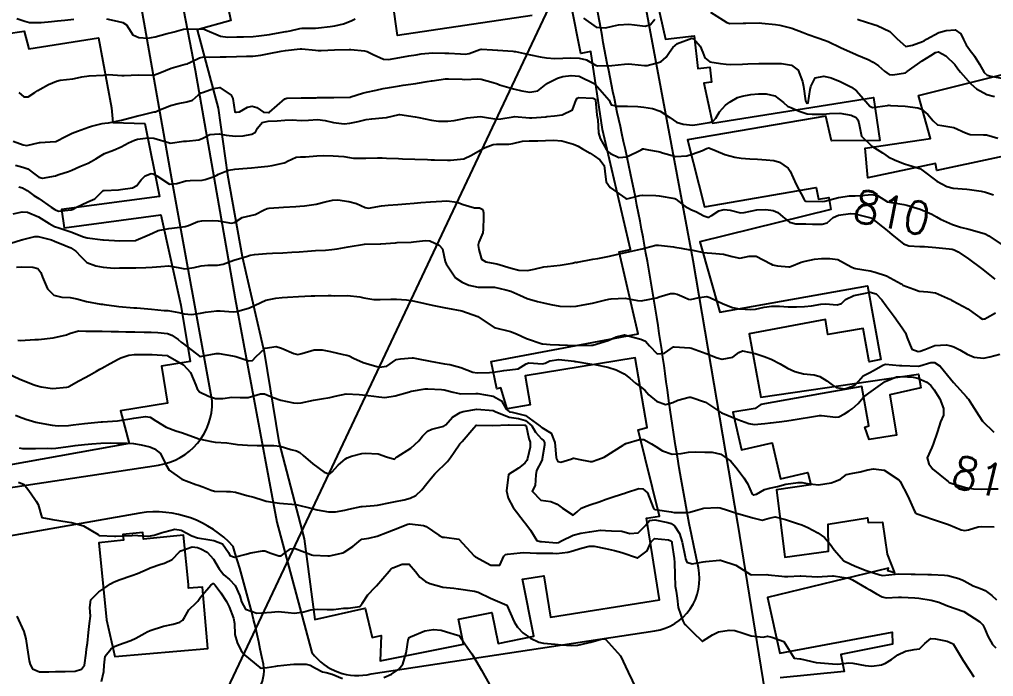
# Model space of a CAD drawing. Header units: metres. Extents: x 318500 to 325275, y 7408834 to 7428799.
# Drawn here: x 320807.5 to 320926.9, y 7424565.4 to 7424645.8 of the extents above; entities that cross this region are included whole.
import ezdxf
from ezdxf.enums import TextEntityAlignment as Align

# ---------------------------------------------------------------- set-up
doc = ezdxf.new("R2010")
doc.units = ezdxf.units.M
doc.header["$MEASUREMENT"] = 0
for name, color, linetype in [('Cotas', 45, 'Continuous'), ('Curvas de Nivel 1m', 11, 'Continuous'), ('Curvas de Nivel 5m', 15, 'Continuous'), ('Edificações', 30, 'Continuous'), ('TEXTO', 45, 'Continuous'), ('Vias Primárias', 230, 'Continuous')]:
    doc.layers.add(name, color=color, linetype=linetype)
doc.styles.add('Style-STANDARD', font='STANDARD.shx')

msp = doc.modelspace()

# ---------------------------------------------------------------- linework, layer by layer
at = {"layer": 'Curvas de Nivel 1m', "flags": 128}
for points, elevation in [([(320892.2, 7424646.76), (320893.73, 7424645.77), (320894.19, 7424645.47), (320894.58, 7424645.37), (320896.18, 7424645.39), (320896.53, 7424645.4), (320898.19, 7424645.42), (320898.49, 7424645.41), (320900.18, 7424645.24), (320900.71, 7424645.16), (320902.18, 7424644.77), (320903.56, 7424644.26), (320904.17, 7424644.02), (320905.34, 7424643.62), (320906.16, 7424643.33), (320906.62, 7424643.14), (320908.14, 7424642.43), (320910.04, 7424641.56), (320910.13, 7424641.52), (320911.52, 7424640.94), (320912.12, 7424640.64), (320912.78, 7424640.19), (320913.51, 7424639.51), (320914.1, 7424639.12), (320914.53, 7424639.07), (320916.11, 7424639.3), (320916.21, 7424639.38), (320916.31, 7424639.48), (320918.12, 7424640.78), (320919.2, 7424641.43), (320919.77, 7424641.79), (320920.14, 7424641.87), (320921.05, 7424641.41), (320922.12, 7424640.35), (320922.52, 7424639.8), (320922.82, 7424639.39), (320924.09, 7424637.95), (320924.81, 7424637.36), (320926.07, 7424636.66), (320927, 7424636.4)], 807), ([(320807.19, 7424645.95), (320808.17, 7424645.63), (320808.75, 7424645.49), (320810.17, 7424645.47), (320811.43, 7424645.61), (320812.17, 7424645.68), (320813.09, 7424645.76), (320814.17, 7424645.87)], 807), ([(320818.17, 7424645.92), (320819.12, 7424645.72), (320820.17, 7424645.47), (320820.63, 7424645.21), (320820.94, 7424644.74), (320821.41, 7424643.99), (320822.14, 7424643.64), (320823.27, 7424643.58), (320824.15, 7424643.73), (320825.6, 7424644.13), (320826.15, 7424644.26), (320826.48, 7424644.34), (320827.61, 7424644.65), (320828.16, 7424644.72), (320830.13, 7424644.65), (320830.16, 7424644.65), (320830.19, 7424644.65), (320830.23, 7424644.62), (320832.15, 7424643.82), (320833.04, 7424643.68), (320834.15, 7424643.71), (320834.98, 7424643.72), (320836.15, 7424643.77), (320836.84, 7424643.84), (320838.15, 7424644.01), (320838.58, 7424644.08), (320840.16, 7424644.37), (320840.26, 7424644.39), (320840.71, 7424644.48), (320841.89, 7424644.74), (320842.16, 7424644.78), (320843.8, 7424644.8), (320844.17, 7424644.82), (320845.6, 7424644.98), (320846.17, 7424645.08), (320847.24, 7424645.33), (320848.18, 7424645.68), (320848.64, 7424645.92)], 807), ([(320876.64, 7424646), (320878.17, 7424644.91), (320879.32, 7424644.82), (320880.18, 7424645.05), (320880.94, 7424645.18), (320882.18, 7424645.26), (320882.9, 7424645.2), (320884.18, 7424645.04), (320884.85, 7424645.22), (320885.38, 7424645.88)], 807), ([(320910.19, 7424645.87), (320910.43, 7424645.79), (320911.18, 7424645.55), (320912.19, 7424645.22), (320912.61, 7424645.1), (320914.17, 7424644.37), (320915.06, 7424643.49), (320916.15, 7424642.56), (320916.93, 7424642.69), (320918.16, 7424643.14), (320918.37, 7424643.24), (320918.66, 7424643.44), (320920.17, 7424644.24), (320921.09, 7424644.5), (320922.18, 7424644.58), (320922.86, 7424644.08), (320923.19, 7424643.38), (320923.51, 7424642.74), (320924.14, 7424641.9), (320924.38, 7424641.61), (320924.55, 7424641.36), (320925.14, 7424640.37), (320925.72, 7424639.35), (320926.11, 7424639.02), (320926.53, 7424638.91), (320928.1, 7424638.63)], 806), ([(320807.44, 7424636.92), (320808.04, 7424636.36), (320808.58, 7424636.37), (320809.42, 7424636.89), (320809.79, 7424637.15), (320810.06, 7424637.32), (320811.06, 7424637.88), (320812.07, 7424638.31), (320812.52, 7424638.41), (320814.08, 7424638.59), (320814.27, 7424638.63), (320815.16, 7424638.81), (320816.08, 7424638.93), (320817.83, 7424639.04), (320818.08, 7424639.07), (320818.42, 7424639.11), (320820.08, 7424638.98), (320820.33, 7424638.99), (320822.08, 7424639.08), (320823.74, 7424639.05), (320824.08, 7424639.08), (320824.72, 7424639.33), (320826.09, 7424639.9), (320827.82, 7424640.37), (320828.1, 7424640.43), (320828.24, 7424640.49), (320828.48, 7424640.64), (320829.57, 7424641.17), (320830.11, 7424641.27), (320830.75, 7424641.25), (320832.12, 7424641.26), (320832.83, 7424641.29), (320834.12, 7424641.33), (320835.33, 7424641.34), (320836.12, 7424641.37), (320837.09, 7424641.5), (320838.12, 7424641.69), (320839.59, 7424641.96), (320840.13, 7424642.04), (320841.9, 7424642.24), (320842.13, 7424642.24), (320843.78, 7424642.09), (320844.13, 7424642.07), (320844.49, 7424642.07), (320846.13, 7424642.12), (320847.92, 7424642.17), (320848.13, 7424642.17), (320849.8, 7424642.03), (320850.13, 7424641.94), (320850.88, 7424641.58), (320852.12, 7424641.01), (320852.73, 7424640.94), (320854.12, 7424641.19), (320855.24, 7424641.4), (320856.12, 7424641.54), (320856.76, 7424641.63), (320858.13, 7424641.76), (320859.64, 7424641.74), (320860.13, 7424641.73), (320861.57, 7424641.64), (320862.12, 7424641.62), (320862.61, 7424641.7), (320863.95, 7424642.17), (320864.08, 7424642.22), (320864.13, 7424642.23), (320865.48, 7424642.15), (320866.09, 7424642.1), (320866.13, 7424642.11), (320867.96, 7424641.95), (320868.13, 7424641.94), (320868.32, 7424641.92), (320870.12, 7424641.52), (320871.34, 7424641.29), (320872.12, 7424641.14), (320873.13, 7424641.06), (320874.12, 7424641.11), (320874.99, 7424641.15), (320876.12, 7424641.11), (320877.01, 7424640.89), (320878.11, 7424640.27), (320878.33, 7424640.19), (320880.11, 7424640.23), (320881.67, 7424640.38), (320882.11, 7424640.41), (320882.55, 7424640.36), (320884.11, 7424640.2), (320884.42, 7424640.2), (320886.12, 7424640.65), (320886.75, 7424641.24), (320887.16, 7424641.86), (320887.59, 7424642.41), (320888.15, 7424642.9), (320889.91, 7424643.58), (320890.16, 7424643.49), (320890.92, 7424642.58), (320891.26, 7424641.8), (320891.49, 7424641.17), (320892.12, 7424640.68), (320893.42, 7424640.47), (320894.12, 7424640.38), (320894.69, 7424640.34), (320896.12, 7424640.39), (320896.79, 7424640.41), (320898.12, 7424640.44), (320899.37, 7424640.44), (320900.12, 7424640.44), (320900.89, 7424640.45), (320902.12, 7424640.25), (320902.95, 7424639.65), (320903.47, 7424638.26), (320903.58, 7424637.65), (320903.82, 7424635.87), (320903.94, 7424635.64), (320904.05, 7424635.59), (320904.15, 7424635.64), (320904.42, 7424637.29), (320904.48, 7424637.63), (320905.02, 7424638.7), (320906.1, 7424638.91), (320907, 7424638.69), (320908.09, 7424638.25), (320909.47, 7424637.57), (320910.07, 7424637.11), (320911.49, 7424635.54), (320911.73, 7424635.22), (320912.05, 7424635.06), (320913.88, 7424635.33), (320914.05, 7424635.34), (320914.24, 7424635.3), (320916.05, 7424635.22), (320917.62, 7424635.03), (320918.04, 7424634.87), (320918.83, 7424634.23), (320919.49, 7424633.43), (320920.02, 7424632.93), (320920.56, 7424632.87), (320922.02, 7424632.63), (320923.44, 7424631.95), (320924.01, 7424631.75), (320925.64, 7424631.71), (320926.01, 7424631.72), (320927.42, 7424631.33)], 808), ([(320806.76, 7424630.93), (320807.96, 7424630.49), (320808.44, 7424630.43), (320809.97, 7424630.78), (320810.06, 7424630.79), (320811.3, 7424630.87), (320811.93, 7424630.9), (320811.97, 7424630.92), (320813.24, 7424631.58), (320813.99, 7424631.91), (320814.65, 7424632.16), (320816, 7424632.68), (320816.09, 7424632.71), (320816.35, 7424632.8), (320817.66, 7424633.13), (320818, 7424633.17), (320818.44, 7424633.21), (320820.01, 7424633.51), (320821.07, 7424633.79), (320822.02, 7424634.05), (320822.56, 7424634.18), (320824.03, 7424634.53), (320824.17, 7424634.56), (320824.53, 7424634.69), (320826.04, 7424635.31), (320826.97, 7424635.58), (320828.04, 7424635.77), (320828.71, 7424635.96), (320829.47, 7424636.63), (320829.8, 7424636.87), (320830.06, 7424636.96), (320831.29, 7424637.38), (320832.06, 7424637.51), (320833.46, 7424636.57), (320833.66, 7424636.17), (320833.93, 7424634.56), (320834.03, 7424634.5), (320834.1, 7424634.49), (320834.5, 7424634.56), (320835.46, 7424635.12), (320836.04, 7424635.22), (320836.59, 7424635.08), (320837.43, 7424634.52), (320838.03, 7424634.46), (320838.07, 7424634.47), (320838.16, 7424634.51), (320840.05, 7424636.12), (320840.29, 7424636.23), (320842.05, 7424636.26), (320843.87, 7424636.26), (320844.05, 7424636.28), (320844.19, 7424636.29), (320846.05, 7424636.28), (320848.01, 7424636.34), (320848.05, 7424636.35), (320848.14, 7424636.38), (320849.57, 7424636.84), (320850.06, 7424636.95), (320851.22, 7424637.18), (320852.07, 7424637.38), (320852.86, 7424637.53), (320854.07, 7424637.74), (320854.55, 7424637.81), (320856.08, 7424638.03), (320856.28, 7424638.06), (320857.48, 7424638.26), (320857.99, 7424638.34), (320858.08, 7424638.35), (320859.73, 7424638.58), (320860.09, 7424638.6), (320861.75, 7424638.53), (320862.08, 7424638.52), (320863.68, 7424638.58), (320864.09, 7424638.56), (320865.55, 7424638.15), (320866.08, 7424637.95), (320866.35, 7424637.86), (320868.07, 7424637.35), (320869.06, 7424637.1), (320870.06, 7424636.94), (320871.04, 7424637.1), (320872.08, 7424637.93), (320872.14, 7424638), (320872.21, 7424638.06), (320873.45, 7424638.67), (320874.09, 7424638.85), (320875.11, 7424639.01), (320876.09, 7424638.89), (320878.01, 7424637.98), (320878.08, 7424637.92), (320879.77, 7424635.95), (320879.87, 7424635.77), (320880.04, 7424635.39), (320880.74, 7424635.24), (320882.04, 7424635.24), (320883.31, 7424635.18), (320884.04, 7424635.11), (320885.09, 7424634.93), (320886.04, 7424634.62), (320887.21, 7424633.86), (320888.02, 7424633.27), (320888.84, 7424633.02), (320890.02, 7424632.89), (320890.81, 7424633.02), (320892.02, 7424633.23), (320892.47, 7424633.34), (320892.87, 7424633.78), (320893.29, 7424634.53), (320894.05, 7424635.34), (320894.61, 7424635.76), (320895.5, 7424636.3), (320896.06, 7424636.47), (320897.14, 7424636.65), (320898.07, 7424636.73), (320899, 7424636.76), (320900.06, 7424636.51), (320901.13, 7424635.67), (320901.63, 7424635.25), (320902.04, 7424635.08), (320903.08, 7424634.61), (320904.04, 7424634.29), (320904.64, 7424634.24), (320906.04, 7424634.27), (320906.76, 7424634.32), (320908.04, 7424634.36), (320909.45, 7424634.15), (320910.03, 7424633.84), (320910.17, 7424633.7), (320910.25, 7424633.56), (320910.38, 7424633.2), (320910.7, 7424631.55), (320911.98, 7424630.34), (320913.29, 7424629.51), (320913.69, 7424629.23), (320913.97, 7424629.04), (320914.82, 7424628.64), (320915.96, 7424628.18), (320916.49, 7424628.01), (320917.95, 7424627.55), (320918.02, 7424627.52), (320918.09, 7424627.45), (320919.93, 7424626.06), (320921.17, 7424625.41), (320921.92, 7424625.21), (320923.59, 7424625.05), (320923.92, 7424625.02), (320925.38, 7424624.82), (320925.91, 7424624.69), (320926.88, 7424624.36)], 809), ([(320807.45, 7424625.36), (320807.9, 7424625.25), (320808.45, 7424624.9), (320809.3, 7424624.3), (320809.88, 7424623.93), (320811.42, 7424622.86), (320811.87, 7424622.56), (320812.32, 7424622.39), (320813.87, 7424622.54), (320814.09, 7424622.61), (320814.41, 7424622.82), (320815.88, 7424623.53), (320816.77, 7424623.9), (320817.66, 7424624.78), (320817.78, 7424624.89), (320817.89, 7424624.92), (320819.65, 7424624.99), (320819.89, 7424625.02), (320821.39, 7424625.23), (320821.9, 7424625.5), (320822.43, 7424626.2), (320822.94, 7424626.71), (320823.65, 7424626.97), (320823.92, 7424626.93), (320824.35, 7424626.69), (320825.91, 7424625.67), (320826.8, 7424625.76), (320827.91, 7424626.09), (320828.42, 7424626.13), (320829.91, 7424626.19), (320830.27, 7424626.26), (320831.25, 7424626.6), (320831.71, 7424626.8), (320831.92, 7424626.91), (320833.13, 7424627.38), (320833.93, 7424627.52), (320834.89, 7424627.6), (320835.94, 7424627.67), (320836.71, 7424627.75), (320837.94, 7424627.88), (320838.48, 7424627.96), (320839.95, 7424628.31), (320840.08, 7424628.35), (320840.37, 7424628.48), (320841.44, 7424628.98), (320841.96, 7424629.04), (320842.56, 7424629.05), (320843.96, 7424629.17), (320844.74, 7424629.2), (320845.96, 7424629.16), (320847.28, 7424629.06), (320847.96, 7424628.96), (320848.47, 7424628.88), (320849.96, 7424628.86), (320851.39, 7424628.9), (320851.96, 7424628.9), (320852.51, 7424628.88), (320853.96, 7424628.82), (320854.47, 7424628.8), (320855.95, 7424628.75), (320857.51, 7424628.69), (320857.95, 7424628.68), (320858.37, 7424628.66), (320859.95, 7424628.61), (320860.35, 7424628.61), (320861.96, 7424628.8), (320862.92, 7424629.22), (320863.97, 7424629.85), (320864.57, 7424630.16), (320865.57, 7424630.55), (320865.98, 7424630.59), (320867.5, 7424630.6), (320867.98, 7424630.66), (320869.15, 7424630.93), (320869.98, 7424631), (320871.05, 7424631), (320871.98, 7424631.02), (320872.97, 7424631.06), (320873.98, 7424630.99), (320875.41, 7424630.59), (320875.97, 7424630.34), (320876.52, 7424630), (320877.44, 7424629.47), (320877.96, 7424629.17), (320878.64, 7424628.65), (320879.16, 7424627.96), (320879.32, 7424626.57), (320879.42, 7424625.96), (320879.91, 7424625.28), (320881.82, 7424623.93), (320881.89, 7424623.9), (320882.09, 7424623.93), (320883.52, 7424624.28), (320883.9, 7424624.33), (320885.48, 7424624.29), (320885.9, 7424624.25), (320887.83, 7424623.91), (320887.89, 7424623.89), (320887.95, 7424623.85), (320889.05, 7424623), (320889.88, 7424622.55), (320890.38, 7424622.32), (320891.37, 7424621.8), (320891.87, 7424621.63), (320892.02, 7424621.63), (320892.29, 7424621.79), (320893.23, 7424622.42), (320893.88, 7424622.57), (320894.6, 7424622.49), (320895.87, 7424622.17), (320896.34, 7424622.2), (320897.88, 7424622.55), (320898.99, 7424622.59), (320899.88, 7424622.46), (320900.43, 7424622.23), (320901.06, 7424621.67), (320901.86, 7424621.04), (320902.67, 7424620.83), (320903.86, 7424620.81), (320904.69, 7424620.79), (320905.86, 7424620.79), (320906.5, 7424620.96), (320907.24, 7424621.59), (320907.87, 7424621.88), (320909.36, 7424622.08), (320909.88, 7424622.04), (320911.84, 7424621.56), (320911.87, 7424621.55), (320911.91, 7424621.53), (320913.85, 7424619.99), (320914.47, 7424619.49), (320915.83, 7424618.38), (320916.48, 7424618.12), (320917.83, 7424618.06), (320918.41, 7424618.03), (320919.82, 7424617.92), (320921.46, 7424617.77), (320921.82, 7424617.71), (320922.06, 7424617.64), (320922.54, 7424617.39), (320923.81, 7424616.52), (320925.41, 7424615.35), (320925.79, 7424615.06), (320927.05, 7424614.04)], 811), ([(320806.75, 7424622.03), (320807.86, 7424622.3), (320808.52, 7424622.24), (320809.85, 7424621.67), (320811.15, 7424620.87), (320811.83, 7424620.5), (320812.36, 7424620.32), (320813.83, 7424619.84), (320815.38, 7424619.25), (320815.81, 7424619.12), (320817.72, 7424618.87), (320817.81, 7424618.86), (320819.81, 7424618.75), (320821.74, 7424618.8), (320821.81, 7424618.81), (320823.15, 7424619.38), (320823.82, 7424619.69), (320824.53, 7424619.99), (320825.83, 7424620.27), (320826.2, 7424620.3), (320827.84, 7424620.49), (320827.96, 7424620.52), (320828.23, 7424620.64), (320829.37, 7424621.11), (320829.85, 7424621.2), (320831.21, 7424621.23), (320831.85, 7424621.19), (320833.52, 7424620.89), (320833.85, 7424620.97), (320834.82, 7424621.59), (320835.86, 7424621.86), (320836.41, 7424621.98), (320837.5, 7424622.52), (320837.87, 7424622.7), (320838.12, 7424622.75), (320839.87, 7424622.86), (320841.4, 7424622.94), (320841.88, 7424622.98), (320842.45, 7424623.03), (320843.88, 7424623.24), (320844.96, 7424623.5), (320845.88, 7424623.74), (320846.52, 7424623.76), (320847.88, 7424623.56), (320848.81, 7424623.3), (320849.87, 7424622.81), (320850.27, 7424622.74), (320851.88, 7424623.02), (320852.68, 7424623.11), (320853.88, 7424623.21), (320854.88, 7424623.29), (320855.88, 7424623.36), (320856.72, 7424623.43), (320857.88, 7424623.52), (320859.28, 7424623.62), (320859.88, 7424623.65), (320861.16, 7424623.48), (320861.88, 7424623.18), (320863.28, 7424622.77), (320863.88, 7424622.78), (320864.28, 7424622.57), (320864.4, 7424622.16), (320864.37, 7424621.65), (320864.36, 7424620.16), (320864.28, 7424619.72), (320863.82, 7424618.6), (320863.72, 7424618.26), (320863.73, 7424618.17), (320863.81, 7424617.69), (320864.12, 7424616.49), (320864.65, 7424616.16), (320865.79, 7424615.96), (320866.01, 7424615.91), (320867.78, 7424615.41), (320868.72, 7424615.16), (320869.78, 7424615.11), (320870.6, 7424615.26), (320871.78, 7424615.56), (320872.21, 7424615.62), (320873.79, 7424615.77), (320874.01, 7424615.8), (320875.23, 7424616.02), (320875.68, 7424616.12), (320875.79, 7424616.11), (320875.9, 7424616.12), (320877.79, 7424616.48), (320878.41, 7424616.59), (320879.8, 7424616.86), (320880.69, 7424617.05), (320881.8, 7424617.3), (320883.63, 7424617.73), (320883.81, 7424617.77), (320884.28, 7424617.89), (320885.49, 7424618.2), (320885.82, 7424618.22), (320887.68, 7424617.99), (320887.81, 7424617.97), (320888.62, 7424617.84), (320889.65, 7424617.66), (320889.81, 7424617.63), (320891.33, 7424617.32), (320891.8, 7424617.26), (320892.36, 7424617.22), (320893.8, 7424617.12), (320894.85, 7424616.81), (320895.8, 7424616.63), (320896.93, 7424616.85), (320897.81, 7424616.86), (320899.57, 7424615.92), (320899.79, 7424615.82), (320900.41, 7424615.68), (320901.79, 7424615.54), (320901.89, 7424615.55), (320902.13, 7424615.65), (320903.3, 7424616.13), (320903.8, 7424616.27), (320904.92, 7424616.5), (320905.8, 7424616.58), (320906.81, 7424616.59), (320907.8, 7424616.45), (320909.43, 7424615.56), (320909.79, 7424615.38), (320909.97, 7424615.36), (320911.78, 7424615.05), (320912.39, 7424614.91), (320913.77, 7424614.45), (320915.57, 7424613.48), (320915.67, 7424613.39), (320915.76, 7424613.32), (320917.1, 7424612.81), (320917.75, 7424612.58), (320918.83, 7424612.51), (320919.75, 7424612.39), (320921.59, 7424611.56), (320921.74, 7424611.47), (320921.79, 7424611.44), (320921.87, 7424611.4), (320923.12, 7424610.76), (320923.73, 7424610.41), (320924.34, 7424609.98), (320925.18, 7424609.35), (320925.54, 7424609.17), (320925.71, 7424609.18), (320925.83, 7424609.21), (320926.08, 7424609.34), (320927.12, 7424609.92)], 812), ([(320805.8, 7424618.24), (320807.75, 7424618.85), (320807.81, 7424618.87), (320807.93, 7424618.91), (320809.41, 7424619.29), (320809.82, 7424619.28), (320811.44, 7424618.86), (320811.81, 7424618.72), (320813.14, 7424618.18), (320813.8, 7424617.9), (320814.43, 7424617.46), (320815.05, 7424616.81), (320815.78, 7424616.1), (320816.89, 7424615.67), (320817.77, 7424615.51), (320819.12, 7424615.41), (320819.77, 7424615.42), (320821.06, 7424615.44), (320821.77, 7424615.45), (320823, 7424615.48), (320823.77, 7424615.5), (320824.84, 7424615.62), (320825.78, 7424615.7), (320826.96, 7424615.46), (320827.77, 7424615.31), (320828.93, 7424615.47), (320829.78, 7424615.67), (320830.62, 7424615.76), (320831.78, 7424615.78), (320832.47, 7424615.89), (320833.79, 7424616.36), (320833.93, 7424616.42), (320834.34, 7424616.55), (320835.46, 7424616.88), (320835.79, 7424616.98), (320836.34, 7424617.08), (320837.8, 7424617.18), (320838.52, 7424617.22), (320839.8, 7424617.29), (320840.91, 7424617.36), (320841.8, 7424617.41), (320842.83, 7424617.47), (320843.8, 7424617.54), (320845.01, 7424617.62), (320845.8, 7424617.68), (320846.44, 7424617.76), (320847.81, 7424617.99), (320849.81, 7424618.35), (320851.76, 7424618.37), (320851.81, 7424618.37), (320853.6, 7424618.51), (320853.81, 7424618.53), (320855.5, 7424618.59), (320855.82, 7424618.62), (320857.28, 7424618.79), (320857.82, 7424618.73), (320858.95, 7424618.23), (320859.34, 7424617.76), (320859.69, 7424616.22), (320859.79, 7424615.94), (320860.95, 7424614.2), (320861.75, 7424613.67), (320862.59, 7424613.33), (320863.74, 7424613.05), (320864.82, 7424613.08), (320865.74, 7424613.06), (320867.12, 7424612.74), (320867.74, 7424612.58), (320868.83, 7424612.1), (320869.73, 7424611.68), (320870.98, 7424611.33), (320871.72, 7424611.16), (320872.62, 7424610.94), (320873.72, 7424610.74), (320875.04, 7424610.7), (320875.72, 7424610.76), (320876.61, 7424610.89), (320877.72, 7424611.1), (320879.22, 7424611.46), (320879.73, 7424611.6), (320880.02, 7424611.66), (320881.73, 7424611.72), (320883.27, 7424611.45), (320883.72, 7424611.38), (320885.64, 7424611.78), (320885.73, 7424611.81), (320885.77, 7424611.83), (320885.92, 7424611.87), (320887.31, 7424612.29), (320887.74, 7424612.31), (320888.11, 7424612.21), (320888.95, 7424611.83), (320889.5, 7424611.59), (320889.74, 7424611.57), (320890.82, 7424611.8), (320891.74, 7424611.92), (320892.13, 7424611.79), (320893.73, 7424611.01), (320894.88, 7424610.59), (320895.72, 7424610.42), (320897.12, 7424610.32), (320897.72, 7424610.39), (320898.78, 7424610.64), (320899.73, 7424610.76), (320900.65, 7424610.75), (320901.73, 7424610.68), (320902.72, 7424610.65), (320903.73, 7424610.69), (320904.58, 7424610.77), (320905.73, 7424610.99), (320906.3, 7424611.03), (320907.73, 7424610.92), (320908.24, 7424611.07), (320908.73, 7424611.57), (320909.75, 7424612.06), (320910.98, 7424612.31), (320911.75, 7424612.44), (320912.49, 7424612.26), (320913.19, 7424611.51), (320913.73, 7424610.79), (320914.72, 7424609.48), (320915.69, 7424608.09), (320916.08, 7424607.47), (320916.28, 7424606.86), (320916.88, 7424605.46), (320917.66, 7424605.21), (320917.87, 7424605.23), (320918.47, 7424605.44), (320919.67, 7424605.92), (320921.07, 7424606.01), (320921.66, 7424605.89), (320922.03, 7424605.77), (320922.76, 7424605.38), (320923.65, 7424604.88), (320924.51, 7424604.49), (320925.65, 7424604.36), (320926.44, 7424604.54), (320927.65, 7424604.85)], 813), ([(320807.17, 7424615.51), (320807.77, 7424615.57), (320809.14, 7424615.52), (320809.77, 7424615.37), (320810.15, 7424614.88), (320810.34, 7424614.29), (320810.95, 7424612.87), (320811.72, 7424612.08), (320812.71, 7424611.83), (320813.72, 7424611.79), (320814.54, 7424611.64), (320815.72, 7424611.32), (320817.5, 7424611), (320817.71, 7424610.98), (320817.9, 7424610.96), (320819.41, 7424610.75), (320819.68, 7424610.72), (320819.71, 7424610.72), (320821.53, 7424610.54), (320821.71, 7424610.53), (320821.91, 7424610.52), (320823.7, 7424610.36), (320825.25, 7424610.23), (320825.7, 7424610.2), (320827.03, 7424609.98), (320827.7, 7424609.81), (320828.61, 7424609.72), (320829.7, 7424609.88), (320830.32, 7424610), (320831.7, 7424610.19), (320832.1, 7424610.19), (320833.7, 7424610.06), (320834.16, 7424610.1), (320835.71, 7424610.54), (320837.72, 7424611.46), (320838.95, 7424611.72), (320839.72, 7424611.79), (320840.36, 7424611.84), (320841.72, 7424611.92), (320843.28, 7424611.99), (320843.73, 7424612), (320845.36, 7424612.04), (320845.73, 7424612.03), (320846.1, 7424612.02), (320847.73, 7424612.04), (320849.24, 7424611.87), (320849.72, 7424611.77), (320850.95, 7424611.56), (320851.72, 7424611.55), (320853.02, 7424611.6), (320853.72, 7424611.59), (320854.96, 7424611.52), (320855.72, 7424611.39), (320856.66, 7424611.19), (320857.72, 7424610.94), (320858.29, 7424610.81), (320859.71, 7424610.55), (320859.99, 7424610.49), (320861.71, 7424610.19), (320863.7, 7424609.49), (320865.68, 7424608.14), (320867.67, 7424607.65), (320868.41, 7424607.36), (320869.66, 7424606.78), (320871.57, 7424606.14), (320871.65, 7424606.13), (320872.57, 7424606.05), (320873.61, 7424605.99), (320873.65, 7424605.99), (320873.69, 7424605.99), (320875.65, 7424605.94), (320877.63, 7424605.96), (320877.65, 7424605.96), (320877.77, 7424605.98), (320879.67, 7424606.52), (320880.64, 7424606.97), (320881.67, 7424607.25), (320882.72, 7424606.96), (320883.67, 7424606.69), (320884.25, 7424606.47), (320884.73, 7424605.88), (320885.65, 7424604.92), (320886.54, 7424604.97), (320887.66, 7424605.75), (320887.74, 7424605.77), (320889.66, 7424605.66), (320889.86, 7424605.61), (320891.65, 7424604.93), (320893.02, 7424604.4), (320893.64, 7424604.26), (320894.92, 7424604.48), (320895.65, 7424605.07), (320896.13, 7424605.26), (320897.65, 7424604.95), (320898.78, 7424604.56), (320899.64, 7424604.24), (320900.74, 7424603.67), (320901.62, 7424603.17), (320902.51, 7424602.76), (320903.61, 7424602.44), (320904.9, 7424602.33), (320905.61, 7424602.12), (320906.46, 7424601.6), (320907.12, 7424601.11), (320907.59, 7424600.8), (320908.66, 7424600.63), (320909.59, 7424600.95), (320909.97, 7424601.17), (320910.35, 7424601.54), (320910.91, 7424602.23), (320911.62, 7424602.59), (320912.26, 7424602.89), (320913.33, 7424603.5), (320913.52, 7424603.61), (320913.63, 7424603.63), (320915.35, 7424603.47), (320915.63, 7424603.46), (320917.63, 7424603.4), (320917.68, 7424603.4), (320917.85, 7424603.45), (320919.21, 7424603.85), (320919.64, 7424603.84), (320920.33, 7424603.41), (320921.61, 7424601.83), (320921.97, 7424601.39), (320923.58, 7424599.65), (320923.7, 7424599.49), (320923.79, 7424599.37), (320924.21, 7424598.72), (320925.08, 7424597.35), (320925.54, 7424596.67), (320926.9, 7424595.33)], 814), ([(320806.01, 7424602.52), (320807.58, 7424601.82), (320809.34, 7424601.12), (320809.57, 7424601.04), (320810.17, 7424600.87), (320811.57, 7424600.67), (320813.31, 7424600.83), (320813.52, 7424600.88), (320813.57, 7424600.9), (320814.81, 7424601.58), (320815.59, 7424602.01), (320816.09, 7424602.29), (320816.97, 7424602.79), (320817.37, 7424603.01), (320817.61, 7424603.14), (320818.65, 7424603.73), (320819.62, 7424604.27), (320819.95, 7424604.42), (320820.91, 7424604.73), (320821.63, 7424604.82), (320823.49, 7424604.84), (320823.63, 7424604.83), (320823.77, 7424604.83), (320825.63, 7424604.71), (320825.66, 7424604.7), (320825.72, 7424604.67), (320827.61, 7424603.56), (320828.48, 7424602.63), (320829.15, 7424601.05), (320829.29, 7424600.62), (320829.57, 7424600.25), (320830.68, 7424599.72), (320831.56, 7424599.45), (320832.43, 7424599.45), (320833.56, 7424599.58), (320834.57, 7424599.54), (320835.56, 7424599.57), (320837.04, 7424599.99), (320837.56, 7424600.01), (320838.61, 7424599.54), (320839.56, 7424599.24), (320841.09, 7424598.92), (320841.55, 7424598.86), (320842.02, 7424598.91), (320843.56, 7424599.24), (320844.54, 7424599.39), (320845.56, 7424599.57), (320846.21, 7424599.74), (320847.57, 7424600.01), (320849.14, 7424599.93), (320849.57, 7424599.88), (320850.95, 7424599.72), (320851.56, 7424599.62), (320852.3, 7424599.57), (320853.56, 7424599.76), (320855.31, 7424600.27), (320855.5, 7424600.34), (320855.57, 7424600.35), (320857.22, 7424600.6), (320857.58, 7424600.61), (320859.25, 7424600.55), (320859.57, 7424600.49), (320860.67, 7424600.2), (320861.41, 7424600.03), (320861.57, 7424600.02), (320863.46, 7424600.05), (320863.57, 7424600.06), (320863.68, 7424600.05), (320865.57, 7424599.72), (320866.57, 7424599.14), (320867.14, 7424598.12), (320867.55, 7424597.82), (320867.89, 7424597.76), (320869.54, 7424597.35), (320871.33, 7424596.06), (320871.42, 7424595.96), (320871.52, 7424595.88), (320872.67, 7424595.2), (320873.11, 7424594.04), (320873.3, 7424592.2), (320873.33, 7424592.03), (320873.47, 7424591.72), (320873.87, 7424591.62), (320875.1, 7424592.01), (320875.37, 7424592.11), (320875.47, 7424592.11), (320875.99, 7424592), (320877.47, 7424591.71), (320877.71, 7424591.74), (320878.38, 7424591.97), (320879.15, 7424592.27), (320879.48, 7424592.45), (320880.39, 7424593.04), (320881.5, 7424593.73), (320881.61, 7424593.81), (320881.81, 7424593.93), (320883.51, 7424594.43), (320884.01, 7424594.4), (320884.98, 7424593.88), (320885.5, 7424593.55), (320886.31, 7424593.04), (320887.48, 7424592.63), (320888.59, 7424592.72), (320889.49, 7424592.86), (320890.4, 7424592.9), (320891.49, 7424592.88), (320892.41, 7424592.86), (320893.48, 7424592.6), (320894.68, 7424591.75), (320895.46, 7424590.83), (320896.29, 7424589.73), (320896.74, 7424589.02), (320897.31, 7424587.71), (320897.42, 7424587.64), (320897.5, 7424587.63), (320897.83, 7424587.71), (320898.83, 7424588.29), (320899.43, 7424588.45), (320900.41, 7424588.66), (320901.43, 7424588.93), (320902.93, 7424589.14), (320903.43, 7424589.13), (320904.03, 7424589.03), (320905.43, 7424588.88), (320906.97, 7424589.12), (320907.44, 7424589.27), (320908.13, 7424589.57), (320908.88, 7424590.12), (320909.45, 7424590.24), (320910.54, 7424590.46), (320911.46, 7424590.71), (320912.15, 7424590.83), (320913.46, 7424590.65), (320915.29, 7424589.47), (320915.36, 7424589.39), (320915.44, 7424589.26), (320916.36, 7424587.46), (320917.21, 7424585.64), (320917.3, 7424585.45), (320917.39, 7424585.36), (320917.54, 7424585.3), (320919.38, 7424584.65), (320920.49, 7424584.29), (320921.37, 7424583.99), (320922.92, 7424583.37), (320923.36, 7424583.28), (320923.83, 7424583.36), (320924.98, 7424583.73), (320925.37, 7424583.77), (320926.97, 7424583.72)], 816), ([(320807.05, 7424597.39), (320807.52, 7424597.19), (320808.31, 7424596.9), (320809.51, 7424596.54), (320809.94, 7424596.45), (320811.51, 7424596.16), (320812.27, 7424596.09), (320813.51, 7424596.14), (320814.12, 7424596.21), (320815.51, 7424596.38), (320815.9, 7424596.41), (320817.52, 7424596.58), (320817.7, 7424596.59), (320819.52, 7424596.72), (320819.55, 7424596.72), (320819.79, 7424596.75), (320821.28, 7424596.97), (320821.52, 7424597.01), (320822.98, 7424597.25), (320823.53, 7424597.15), (320824.24, 7424596.69), (320825.51, 7424595.92), (320826.67, 7424595.48), (320827.5, 7424595.23), (320829.16, 7424594.62), (320829.49, 7424594.51), (320831.05, 7424594.16), (320831.49, 7424594.1), (320832.92, 7424594), (320833.48, 7424593.94), (320834.22, 7424593.82), (320835.48, 7424593.72), (320836.64, 7424593.68), (320837.48, 7424593.66), (320838.69, 7424593.7), (320839.48, 7424593.59), (320840.77, 7424593.18), (320841.48, 7424593.03), (320841.86, 7424592.84), (320842.3, 7424592.45), (320843.46, 7424591.43), (320844.84, 7424590.41), (320845.44, 7424590.22), (320845.58, 7424590.26), (320845.78, 7424590.4), (320846.57, 7424591.27), (320847.47, 7424592.06), (320847.67, 7424592.17), (320848.22, 7424592.37), (320849.47, 7424592.72), (320849.88, 7424592.75), (320851.47, 7424592.64), (320852.49, 7424592.31), (320853.47, 7424592.02), (320853.62, 7424592.15), (320853.79, 7424592.3), (320855.48, 7424593.34), (320856.44, 7424594.26), (320856.91, 7424594.84), (320857.51, 7424595.42), (320858.06, 7424595.69), (320859.52, 7424596.05), (320859.77, 7424596.22), (320860.59, 7424597.15), (320861.54, 7424597.74), (320861.88, 7424597.85), (320863.55, 7424598.14), (320863.57, 7424598.14), (320865.55, 7424597.95), (320865.83, 7424597.85), (320867.54, 7424597.16), (320868.66, 7424596.97), (320869.53, 7424596.76), (320870.29, 7424596.08), (320870.75, 7424595.31), (320871.5, 7424594.51), (320871.75, 7424594.3), (320871.84, 7424594.05), (320871.84, 7424593.71), (320871.59, 7424592.06), (320871.57, 7424591.96), (320871.47, 7424591.77), (320870.88, 7424590.63), (320870.78, 7424590.07), (320870.73, 7424588.77), (320870.36, 7424588.07), (320871.4, 7424586.97), (320872.63, 7424586.82), (320873.4, 7424586.48), (320874.08, 7424586.02), (320875.38, 7424585.13), (320875.84, 7424585.54), (320876.35, 7424586), (320877.08, 7424586.29), (320877.4, 7424586.4), (320878.56, 7424586.8), (320879.41, 7424587.11), (320880.03, 7424587.32), (320881.42, 7424587.75), (320881.56, 7424587.79), (320881.89, 7424587.92), (320883.43, 7424588.43), (320883.92, 7424588.38), (320884.48, 7424587.88), (320885.18, 7424586.09), (320885.32, 7424585.87), (320885.39, 7424585.85), (320885.42, 7424585.84), (320887.39, 7424585.56), (320887.74, 7424585.48), (320889.38, 7424585.47), (320889.67, 7424585.53), (320890.65, 7424585.8), (320891.22, 7424585.96), (320891.39, 7424585.99), (320893.07, 7424586.1), (320893.39, 7424586.06), (320894.28, 7424585.76), (320895.38, 7424585.38), (320895.85, 7424585.27), (320897.38, 7424584.84), (320898.52, 7424584.55), (320899.38, 7424584.79), (320900.1, 7424584.95), (320901.37, 7424584.62), (320902.86, 7424584.14), (320903.37, 7424583.97), (320904.11, 7424583.62), (320905.35, 7424582.97), (320906.17, 7424582.42), (320906.87, 7424581.59), (320907.33, 7424580.89), (320908.54, 7424579.56), (320909.3, 7424579.17), (320909.93, 7424578.91), (320911.29, 7424578.39), (320912.96, 7424577.83), (320913.28, 7424577.78), (320914.84, 7424577.93), (320915.29, 7424577.95), (320916.8, 7424577.94), (320917.29, 7424577.93), (320918.83, 7424577.88), (320919.29, 7424577.87), (320920.86, 7424577.82), (320921.29, 7424577.77), (320922.63, 7424577.38), (320923.1, 7424577.19), (320923.28, 7424577.1), (320924.4, 7424576.48), (320925.27, 7424576.16), (320925.86, 7424575.92), (320926.65, 7424575.32), (320927.25, 7424574.79)], 817), ([(320807.47, 7424593.38), (320807.9, 7424593.33), (320809.47, 7424593.33), (320811, 7424593.34), (320811.47, 7424593.33), (320811.98, 7424593.36), (320813.48, 7424593.56), (320814.34, 7424593.68), (320815.48, 7424593.82), (320816.38, 7424593.89), (320817.48, 7424593.96), (320818.71, 7424593.99), (320819.48, 7424593.97), (320820.72, 7424593.96), (320821.48, 7424593.91), (320822.43, 7424593.76), (320823.48, 7424593.52), (320824.06, 7424593.28), (320824.81, 7424592.68), (320825.45, 7424591.36), (320825.86, 7424590.66), (320827.42, 7424589.57), (320829.12, 7424588.92), (320829.41, 7424588.83), (320829.99, 7424588.61), (320831.01, 7424588.2), (320831.4, 7424588.08), (320832.87, 7424588.04), (320833.4, 7424588.04), (320834.01, 7424587.95), (320835.4, 7424587.55), (320836.22, 7424587.35), (320837.39, 7424586.99), (320837.76, 7424586.87), (320839.39, 7424586.62), (320841.39, 7424586.46), (320843.38, 7424585.95), (320844.01, 7424585.79), (320845.38, 7424585.54), (320846.23, 7424585.54), (320847.38, 7424585.75), (320847.88, 7424585.87), (320849.39, 7424586.2), (320849.52, 7424586.22), (320850.97, 7424586.33), (320851.39, 7424586.38), (320852.99, 7424586.71), (320853.4, 7424586.79), (320854.65, 7424587.03), (320855.4, 7424587.24), (320856.1, 7424587.57), (320856.82, 7424588.25), (320857.43, 7424589.02), (320857.97, 7424589.7), (320858.42, 7424590.23), (320858.93, 7424590.74), (320859.46, 7424591.22), (320859.95, 7424591.73), (320860.33, 7424592.21), (320860.8, 7424592.88), (320861.5, 7424593.89), (320861.63, 7424594.06), (320861.75, 7424594.19), (320863.21, 7424595.86), (320863.48, 7424596.16), (320863.51, 7424596.17), (320865.52, 7424596.14), (320867.43, 7424596.2), (320867.52, 7424596.2), (320869.42, 7424596.19), (320869.52, 7424596.17), (320869.59, 7424596.09), (320869.95, 7424594.53), (320870.08, 7424594.08), (320870.1, 7424593.47), (320869.79, 7424592.08), (320869.7, 7424591.84), (320869.46, 7424591.51), (320868.66, 7424590.89), (320867.44, 7424590.11), (320867.18, 7424588.11), (320867.41, 7424587.24), (320868.01, 7424586.1), (320869.36, 7424584.33), (320869.58, 7424584.08), (320870.13, 7424583.3), (320870.93, 7424582.06), (320871.34, 7424581.93), (320871.49, 7424581.91), (320873.34, 7424581.76), (320873.56, 7424581.8), (320873.93, 7424582.02), (320875.35, 7424582.7), (320876.31, 7424582.95), (320877.35, 7424583.11), (320878.7, 7424583.3), (320879.35, 7424583.28), (320880.07, 7424583.22), (320881.35, 7424583.18), (320882.32, 7424582.89), (320883.35, 7424582.98), (320884.24, 7424583.89), (320884.74, 7424584.51), (320885.37, 7424584.56), (320886.96, 7424584.26), (320887.36, 7424584.13), (320887.78, 7424583.84), (320888.4, 7424582.89), (320888.72, 7424581.83), (320889.1, 7424580.04), (320889.14, 7424579.82), (320889.3, 7424579.39), (320889.93, 7424579.19), (320891.3, 7424579.43), (320891.61, 7424579.48), (320893.31, 7424579.65), (320893.43, 7424579.64), (320895.3, 7424579.02), (320897.1, 7424577.89), (320897.28, 7424577.83), (320899.1, 7424577.87), (320899.28, 7424577.86), (320900.95, 7424577.66), (320901.25, 7424577.63), (320901.28, 7424577.63), (320901.67, 7424577.65), (320903.18, 7424577.74), (320903.28, 7424577.74), (320905.28, 7424577.61), (320907.13, 7424577.74), (320907.28, 7424577.73), (320908.29, 7424577.56), (320909.14, 7424577.42), (320909.28, 7424577.38), (320909.61, 7424577.21), (320911.27, 7424576.24), (320911.73, 7424575.99), (320912.53, 7424575.51), (320913.25, 7424575.13), (320913.72, 7424575.02), (320915.25, 7424575.1), (320915.61, 7424575.11), (320917.25, 7424575.02), (320917.72, 7424574.97), (320919.25, 7424574.76), (320920.18, 7424574.48), (320921.24, 7424574.05), (320923.23, 7424573.37), (320925.21, 7424572.09), (320925.58, 7424571.7), (320925.76, 7424571.33), (320926.19, 7424570.32), (320926.77, 7424569.32), (320927.17, 7424568.9)], 818), ([(320807.41, 7424589.21), (320808.08, 7424588.9), (320808.68, 7424588.17), (320809.39, 7424587.12), (320809.5, 7424586.98), (320809.58, 7424586.88), (320809.82, 7424586.44), (320810.26, 7424584.87), (320811.36, 7424584.66), (320811.58, 7424584.63), (320813.35, 7424584.32), (320813.91, 7424584.26), (320815.35, 7424583.86), (320817.16, 7424582.78), (320817.26, 7424582.71), (320817.33, 7424582.67), (320819.16, 7424582.59), (320819.33, 7424582.59), (320821.27, 7424582.66), (320821.33, 7424582.67), (320821.37, 7424582.68), (320823.33, 7424582.59), (320824.01, 7424582.69), (320825, 7424583.01), (320825.34, 7424583.12), (320826.55, 7424583.44), (320827.34, 7424583.32), (320828.63, 7424582.63), (320829.33, 7424582.39), (320830.85, 7424582.12), (320831.32, 7424582.05), (320832.4, 7424581.65), (320833.12, 7424580.56), (320833.3, 7424580.2), (320833.86, 7424580), (320835.31, 7424580.36), (320835.44, 7424580.41), (320835.87, 7424580.53), (320837.31, 7424580.8), (320837.58, 7424580.77), (320838.34, 7424580.49), (320839.31, 7424580.17), (320839.6, 7424580.18), (320839.94, 7424580.47), (320840.75, 7424581.03), (320841.32, 7424581.06), (320843.01, 7424580.43), (320843.31, 7424580.3), (320843.47, 7424580.26), (320845.31, 7424580.17), (320845.52, 7424580.18), (320846.45, 7424580.39), (320847.15, 7424580.55), (320847.31, 7424580.61), (320848.37, 7424581.32), (320849.34, 7424582.13), (320849.48, 7424582.2), (320850.31, 7424582.34), (320851.34, 7424582.56), (320852.6, 7424583.06), (320853.35, 7424583.36), (320855.12, 7424584.04), (320855.36, 7424584.08), (320857.01, 7424583.9), (320857.36, 7424583.76), (320858.89, 7424582.68), (320859.34, 7424582.47), (320859.59, 7424582.46), (320861.34, 7424582.19), (320863.23, 7424580.16), (320863.31, 7424580.11), (320863.41, 7424580.06), (320865.29, 7424579.04), (320866.4, 7424579.02), (320866.89, 7424580.12), (320867.09, 7424580.34), (320867.31, 7424580.39), (320868.86, 7424580.54), (320869.32, 7424580.57), (320870.88, 7424580.5), (320871.32, 7424580.48), (320872.88, 7424580.48), (320873.32, 7424580.47), (320874.73, 7424580.6), (320875.32, 7424580.79), (320876.24, 7424581.08), (320877.33, 7424581.36), (320877.93, 7424581.37), (320879.33, 7424581.07), (320880.42, 7424580.84), (320881.32, 7424580.59), (320883.27, 7424579.94), (320883.31, 7424579.94), (320884.42, 7424580.79), (320884.91, 7424581.88), (320885.34, 7424582.3), (320887.06, 7424582.13), (320887.34, 7424582.01), (320887.42, 7424581.92), (320887.44, 7424581.85), (320887.46, 7424581.72), (320887.73, 7424579.84), (320887.78, 7424579.37), (320887.81, 7424577.84), (320887.86, 7424576.44), (320887.98, 7424575.84), (320888.11, 7424574.98), (320888.23, 7424573.84), (320888.82, 7424572.21), (320888.99, 7424571.82), (320889.1, 7424571.72), (320889.2, 7424571.64), (320890.13, 7424570.75), (320891.08, 7424569.79), (320891.18, 7424569.71), (320891.24, 7424569.72), (320891.34, 7424569.79), (320892.45, 7424570.51), (320893.19, 7424570.85), (320894.5, 7424571.06), (320895.19, 7424571.01), (320896.18, 7424570.71), (320897.19, 7424570.36), (320898.66, 7424570.22), (320899.19, 7424570.33), (320899.7, 7424570.2), (320901.18, 7424569.66), (320902.45, 7424567.64), (320903.15, 7424567.57), (320903.22, 7424567.56), (320905.14, 7424567.11), (320905.69, 7424567.05), (320907.14, 7424566.96), (320907.8, 7424566.91), (320909.14, 7424567.05), (320909.65, 7424567.04), (320911.14, 7424566.72), (320911.98, 7424566.67), (320913.14, 7424566.82), (320913.63, 7424567.01), (320914.36, 7424567.48), (320914.81, 7424567.82), (320915.16, 7424568.05), (320916.11, 7424568.51), (320917.17, 7424568.68), (320917.81, 7424568.8), (320918.44, 7424569.43), (320919.19, 7424570.03), (320919.77, 7424569.99), (320921.18, 7424569.71), (320921.94, 7424569.38), (320923.15, 7424567.37), (320923.95, 7424566.17), (320924.48, 7424565.35)], 819), ([(320817.58, 7424564.77), (320817.85, 7424566.02), (320817.9, 7424566.76), (320818.03, 7424567.87), (320818.71, 7424568.75), (320818.97, 7424568.94), (320819.15, 7424569.05), (320819.67, 7424569.25), (320821.17, 7424569.81), (320821.79, 7424570.09), (320822.87, 7424570.69), (320823.18, 7424570.86), (320823.52, 7424571.02), (320825.19, 7424571.55), (320826.35, 7424571.81), (320827.19, 7424572.05), (320827.54, 7424572.29), (320827.73, 7424572.63), (320828.27, 7424573.57), (320829.23, 7424574.47), (320829.31, 7424574.54), (320829.37, 7424574.62), (320829.72, 7424575.1), (320830.99, 7424576.59), (320831.26, 7424576.77), (320831.38, 7424576.71), (320831.5, 7424576.59), (320832.2, 7424575.63), (320832.88, 7424574.57), (320833.22, 7424573.94), (320833.75, 7424572.55), (320833.87, 7424571.88), (320833.9, 7424570.55), (320834.18, 7424569.54), (320834.69, 7424568.54), (320835.14, 7424568.01), (320836.97, 7424566.51), (320837.05, 7424566.44), (320837.12, 7424566.42), (320837.88, 7424566.5), (320838.94, 7424566.67), (320839.12, 7424566.7), (320840.71, 7424566.88), (320841.13, 7424566.9), (320842.66, 7424566.9), (320843.13, 7424566.79), (320843.81, 7424566.42), (320844.67, 7424565.96), (320845.11, 7424565.88), (320845.82, 7424565.69), (320847.11, 7424565.16)], 821), ([(320852.17, 7424565.25), (320853.11, 7424565.69), (320853.99, 7424566.29), (320854.49, 7424566.92), (320854.9, 7424568.27), (320854.94, 7424568.49), (320855.17, 7424569.83), (320855.29, 7424570.16), (320855.43, 7424570.27), (320857.19, 7424571), (320858.26, 7424571.16), (320859.19, 7424571.05), (320859.83, 7424570.86), (320861.18, 7424570.47), (320861.39, 7424570.4), (320861.58, 7424570.18), (320862.45, 7424568.88), (320862.94, 7424568.16), (320863.14, 7424567.83), (320864.12, 7424566.15), (320865.1, 7424564.42)], 821)]:
    msp.add_lwpolyline(points, dxfattribs=dict(at, elevation=elevation))
at = {"layer": 'Curvas de Nivel 5m', "flags": 128}
for points, elevation in [([(320807.02, 7424628.01), (320807.93, 7424627.76), (320808.56, 7424627.54), (320809.42, 7424626.89), (320809.91, 7424626.54), (320810.36, 7424626.42), (320811.92, 7424626.72), (320812.02, 7424626.75), (320812.35, 7424626.85), (320813.53, 7424627.23), (320813.93, 7424627.4), (320814.92, 7424627.83), (320815.94, 7424628.25), (320816.3, 7424628.44), (320816.88, 7424628.79), (320817.53, 7424629.21), (320817.96, 7424629.43), (320819.05, 7424629.85), (320819.97, 7424630.26), (320820.9, 7424630.74), (320821.62, 7424631.08), (320821.98, 7424631.19), (320823.31, 7424631.37), (320823.98, 7424631.33), (320825.91, 7424630.73), (320825.97, 7424630.72), (320827.68, 7424630.94), (320827.97, 7424630.96), (320829.5, 7424631.1), (320829.98, 7424631.32), (320830.84, 7424631.76), (320831.99, 7424631.83), (320832.86, 7424631.7), (320833.99, 7424631.58), (320834.93, 7424631.61), (320835.99, 7424631.79), (320836.46, 7424632.06), (320836.69, 7424632.53), (320837.28, 7424633.25), (320838.01, 7424633.39), (320839.09, 7424633.42), (320840.02, 7424633.53), (320840.94, 7424633.55), (320842.02, 7424633.48), (320842.93, 7424633.53), (320844.02, 7424633.61), (320844.96, 7424633.48), (320846.01, 7424633.24), (320847.31, 7424633.09), (320848.01, 7424633.14), (320849.01, 7424633.37), (320850.02, 7424633.59), (320850.68, 7424633.69), (320852.02, 7424633.8), (320852.5, 7424633.84), (320854.03, 7424634.21), (320854.11, 7424634.22), (320856.02, 7424633.92), (320856.45, 7424633.83), (320858.02, 7424633.51), (320858.85, 7424633.41), (320860.02, 7424633.4), (320860.77, 7424633.46), (320862.02, 7424633.74), (320862.4, 7424633.81), (320864.03, 7424633.96), (320864.26, 7424633.94), (320866.02, 7424633.66), (320866.49, 7424633.67), (320868.03, 7424633.94), (320868.19, 7424633.95), (320870.03, 7424633.82), (320870.3, 7424633.82), (320872.03, 7424633.94), (320872.14, 7424633.95), (320873.07, 7424634.04), (320874.03, 7424634.17), (320875.27, 7424634.79), (320875.73, 7424636.01), (320875.85, 7424636.22), (320876.05, 7424636.3), (320877.82, 7424636.22), (320878.05, 7424636.1), (320878.12, 7424635.98), (320878.25, 7424634.19), (320878.3, 7424633.98), (320878.41, 7424633.58), (320878.49, 7424631.97), (320878.69, 7424631.27), (320879.4, 7424629.96), (320879.66, 7424629.65), (320879.96, 7424629.42), (320880.95, 7424628.95), (320881.96, 7424629.03), (320883.69, 7424629.9), (320883.89, 7424629.99), (320883.97, 7424630), (320884.61, 7424629.89), (320885.77, 7424629.68), (320885.97, 7424629.64), (320886.31, 7424629.52), (320887.96, 7424629.07), (320889.29, 7424629.16), (320889.97, 7424629.37), (320891.22, 7424629.8), (320891.72, 7424630.05), (320891.98, 7424630.14), (320892.91, 7424629.78), (320893.97, 7424629.3), (320895.18, 7424628.97), (320895.96, 7424628.85), (320897.03, 7424628.79), (320897.96, 7424628.75), (320899, 7424628.66), (320899.96, 7424628.59), (320900.67, 7424628.39), (320901.7, 7424627.66), (320901.94, 7424627.27), (320902.69, 7424625.65), (320903.63, 7424623.89), (320903.81, 7424623.63), (320903.86, 7424623.6), (320903.89, 7424623.6), (320903.92, 7424623.6), (320905.89, 7424623.56), (320906.22, 7424623.61), (320907.9, 7424624.07), (320909.22, 7424624.26), (320909.91, 7424624.27), (320910.66, 7424624.3), (320911.91, 7424624.41), (320912.67, 7424624.28), (320913.9, 7424623.5), (320915.9, 7424623.18), (320916.27, 7424623.1), (320917.89, 7424622.62), (320919.3, 7424622.01), (320919.87, 7424621.69), (320920.37, 7424621.41), (320921.86, 7424620.73), (320922.82, 7424620.42), (320923.85, 7424620.16), (320925.46, 7424619.73), (320925.84, 7424619.6), (320926.29, 7424619.34), (320927.83, 7424618.32)], 810), ([(320807.31, 7424606.58), (320807.65, 7424606.54), (320809.41, 7424606.65), (320809.65, 7424606.65), (320809.87, 7424606.66), (320811.65, 7424606.86), (320813.28, 7424607.22), (320813.66, 7424607.39), (320814.75, 7424607.73), (320815.66, 7424607.7), (320816.77, 7424607.68), (320817.66, 7424607.7), (320818.77, 7424607.66), (320819.66, 7424607.63), (320820.54, 7424607.61), (320821.66, 7424607.59), (320822.81, 7424607.56), (320823.66, 7424607.54), (320824.49, 7424607.51), (320825.66, 7424607.4), (320826.19, 7424607.19), (320826.95, 7424606.65), (320827.35, 7424606.35), (320827.64, 7424606.13), (320829.58, 7424604.62), (320829.63, 7424604.59), (320829.67, 7424604.58), (320829.86, 7424604.62), (320831.63, 7424604.95), (320832, 7424604.95), (320833.63, 7424604.67), (320834.02, 7424604.56), (320835.62, 7424604.06), (320836.07, 7424604.09), (320836.5, 7424604.53), (320837.64, 7424605.6), (320838.97, 7424605.82), (320839.64, 7424605.6), (320841.14, 7424604.96), (320841.63, 7424604.83), (320842.11, 7424604.93), (320843.64, 7424605.39), (320844.62, 7424605.4), (320845.64, 7424605.18), (320847.19, 7424604.83), (320847.63, 7424604.73), (320847.91, 7424604.65), (320848.47, 7424604.37), (320849.62, 7424603.86), (320850.34, 7424603.62), (320851.61, 7424603.28), (320852.52, 7424603.41), (320853.63, 7424604.19), (320853.7, 7424604.23), (320854.23, 7424604.29), (320855.63, 7424604.42), (320855.78, 7424604.41), (320856.57, 7424604.26), (320857.63, 7424604.05), (320857.86, 7424604.01), (320859.62, 7424603.7), (320860.25, 7424603.58), (320861.62, 7424603.22), (320863.09, 7424602.68), (320863.61, 7424602.58), (320865.12, 7424602.63), (320865.61, 7424602.66), (320866.87, 7424602.86), (320867.61, 7424602.93), (320868.64, 7424603.08), (320869.62, 7424603.67), (320869.92, 7424603.79), (320871.62, 7424603.7), (320871.92, 7424603.76), (320872.5, 7424604.05), (320873.63, 7424604.22), (320875.49, 7424604.01), (320875.63, 7424603.97), (320875.68, 7424603.96), (320877.62, 7424603.64), (320878.01, 7424603.59), (320879.62, 7424603.27), (320880.62, 7424602.94), (320881.61, 7424602.46), (320882.3, 7424601.92), (320882.99, 7424601.31), (320883.59, 7424600.89), (320884.14, 7424600.44), (320884.66, 7424599.88), (320885.57, 7424599.11), (320886.7, 7424598.72), (320887.57, 7424598.93), (320888.19, 7424599.22), (320889.58, 7424599.6), (320889.8, 7424599.6), (320891.57, 7424598.97), (320893.43, 7424597.77), (320893.55, 7424597.7), (320893.66, 7424597.65), (320895.54, 7424596.87), (320896.89, 7424596.36), (320897.53, 7424596.25), (320898.85, 7424596.38), (320899.53, 7424596.47), (320900.62, 7424596.58), (320901.54, 7424596.71), (320902.34, 7424596.84), (320903.54, 7424597.01), (320904.08, 7424597.09), (320905.55, 7424597.34), (320905.81, 7424597.34), (320907.54, 7424597.14), (320907.92, 7424597.2), (320908.6, 7424597.56), (320909.2, 7424597.92), (320909.56, 7424598.15), (320910.3, 7424598.81), (320910.9, 7424599.54), (320911.26, 7424599.85), (320911.59, 7424600.07), (320913.6, 7424601.5), (320915, 7424602.09), (320915.61, 7424602.15), (320917.03, 7424602.04), (320917.61, 7424601.93), (320918.71, 7424601.43), (320919.2, 7424601.03), (320919.59, 7424600.49), (320920.02, 7424599.85), (320920.28, 7424599.41), (320920.75, 7424598.21), (320920.74, 7424597.4), (320920.38, 7424596.57), (320920, 7424595.41), (320919.5, 7424593.85), (320919.3, 7424593.42), (320918.76, 7424592.16), (320918.93, 7424591.43), (320919.46, 7424590.78), (320921.15, 7424589.39), (320921.3, 7424589.26), (320921.44, 7424589.15), (320921.8, 7424589.02), (320923.43, 7424588.55), (320924.43, 7424588.36), (320925.43, 7424588.32), (320926.47, 7424588.37), (320927.43, 7424588.38)], 815), ([(320807.2, 7424572.8), (320808.05, 7424570.9), (320808.29, 7424570.02), (320808.45, 7424568.89), (320808.71, 7424567.31), (320808.82, 7424566.88), (320809.11, 7424566.33), (320809.99, 7424565.98), (320811.11, 7424565.95), (320811.95, 7424566), (320813.11, 7424566.02), (320814.34, 7424566.04), (320815.11, 7424566.28), (320815.47, 7424566.79), (320815.71, 7424568.23), (320815.75, 7424568.79), (320815.86, 7424569.49), (320815.98, 7424570.79), (320816.09, 7424571.88), (320816.23, 7424572.78), (320816.14, 7424573.86), (320816.26, 7424574.78), (320817.24, 7424575.74), (320817.86, 7424576.15), (320818.66, 7424576.76), (320819.04, 7424576.96), (320819.25, 7424577.04), (320819.74, 7424577.22), (320821.27, 7424577.75), (320821.98, 7424578), (320823.28, 7424578.58), (320823.55, 7424578.7), (320824.83, 7424579.13), (320825.29, 7424579.26), (320826.23, 7424579.72), (320827.13, 7424580.64), (320827.31, 7424580.79), (320828.68, 7424581.26), (320829.32, 7424581.18), (320829.74, 7424581.04), (320830.53, 7424580.6), (320831.3, 7424579.78), (320832.01, 7424578.58), (320832.55, 7424577.85), (320833.27, 7424577.26), (320833.97, 7424576.55), (320834.51, 7424575.28), (320834.73, 7424574.55), (320835.22, 7424573.65), (320836.59, 7424573.14), (320837.21, 7424573.19), (320838.41, 7424573.29), (320839.21, 7424573.36), (320840.44, 7424573.24), (320841.21, 7424573.14), (320842.35, 7424573.3), (320843.22, 7424573.56), (320844, 7424573.63), (320845.22, 7424573.58), (320846, 7424573.61), (320847.22, 7424573.75), (320847.81, 7424573.78), (320849.22, 7424573.98), (320849.41, 7424574.17), (320849.5, 7424574.35), (320850.2, 7424575.38), (320851.11, 7424576.32), (320851.26, 7424576.48), (320852.81, 7424578.3), (320853.04, 7424578.54), (320853.29, 7424578.69), (320854.43, 7424579.15), (320855.29, 7424579.14), (320856.06, 7424578.26), (320856.58, 7424577.56), (320857.27, 7424577.03), (320857.81, 7424576.78), (320859.26, 7424576.36), (320859.38, 7424576.33), (320860.75, 7424576.2), (320861.26, 7424576.14), (320861.31, 7424576.14), (320863.26, 7424575.85), (320863.71, 7424575.7), (320865.24, 7424574.99), (320867.23, 7424574.11), (320868.14, 7424572.1), (320868.54, 7424571.44), (320869.19, 7424570.74), (320870.15, 7424570.07), (320871.17, 7424569.6), (320871.75, 7424569.47), (320873.17, 7424569.34), (320873.91, 7424569.28), (320875.17, 7424569.19), (320875.92, 7424569.24), (320877.17, 7424569.53), (320877.54, 7424569.61), (320878.8, 7424569.96), (320879.18, 7424570.01), (320879.23, 7424570), (320879.33, 7424569.95), (320881.15, 7424567.92), (320882.09, 7424565.91), (320883.1, 7424563.9)], 820)]:
    msp.add_lwpolyline(points, dxfattribs=dict(at, elevation=elevation))
at = {"layer": 'Edificações'}
for points in [[(320884.26, 7424654.18), (320886.68, 7424643.44), (320890.19, 7424643.84), (320890.64, 7424639.86), (320892.1, 7424640.03), (320892.31, 7424638.18), (320891.39, 7424638.07), (320892.45, 7424633.17), (320912.18, 7424636.3), (320912.96, 7424631.05), (320907.03, 7424630.97), (320906.32, 7424633.99), (320889.39, 7424631.13), (320891.45, 7424622.9), (320905.16, 7424625.26), (320905.41, 7424623.83), (320906.69, 7424624.05), (320906.95, 7424622.56), (320890.87, 7424618.62), (320893.35, 7424609.99), (320911.43, 7424613.24), (320913.05, 7424604.2), (320911.64, 7424603.94), (320910.91, 7424607.99), (320906.56, 7424607.29), (320906.27, 7424609.11), (320896.93, 7424607.36), (320898.38, 7424599.58), (320917.7, 7424602.41), (320917.95, 7424600.74), (320914.19, 7424599.87), (320915, 7424594.95), (320911.65, 7424594.4), (320911.11, 7424595.93), (320911.58, 7424596.09), (320910.74, 7424600.9), (320905.87, 7424600.06), (320898.38, 7424598.72), (320897.66, 7424598.22), (320894.95, 7424597.78), (320896.01, 7424593.16), (320899.75, 7424594.02), (320900.76, 7424589.61), (320904.14, 7424590.38), (320904.49, 7424588.86), (320900.27, 7424588.26), (320901.31, 7424580), (320906.65, 7424580.74), (320906.61, 7424584.03), (320911.43, 7424584.82), (320911.52, 7424584.26), (320913.27, 7424584.28), (320913.83, 7424580.37), (320914.73, 7424578.1), (320913.91, 7424578.33), (320914, 7424578.66), (320899.19, 7424575.07), (320900.69, 7424568.23), (320914.47, 7424570.83), (320914.51, 7424569.36), (320908.17, 7424568.07), (320908.59, 7424566), (320900.75, 7424565.22)], [(320832.44, 7424650.25), (320833.43, 7424645.71), (320829.28, 7424644.6), (320831.87, 7424634.97), (320833, 7424626.84), (320834.79, 7424616.82), (320837.5, 7424605.12), (320839.29, 7424594.14), (320842.41, 7424582.25), (320843.7, 7424572.37), (320849.9, 7424573.78), (320850.72, 7424570.16), (320851.86, 7424570.42), (320851.73, 7424567.32), (320861.92, 7424569.34), (320861.31, 7424572.4), (320865.41, 7424573.21), (320866.16, 7424569.45), (320870.54, 7424570.32), (320869.16, 7424577.32), (320871.79, 7424577.74), (320872.6, 7424572.65), (320885.94, 7424574.78), (320884.34, 7424584.79), (320885.94, 7424585.04), (320883.35, 7424595.6), (320884.44, 7424595.87), (320882.98, 7424604.4), (320869.5, 7424602.21), (320870.08, 7424598.64), (320867.29, 7424598.18), (320866.49, 7424600.76), (320866.03, 7424600.62), (320865.34, 7424603.98), (320883.33, 7424607.35), (320881, 7424617.38), (320882.38, 7424617.7), (320878.98, 7424632.37), (320877.53, 7424641.94), (320876.32, 7424641.7), (320875.14, 7424647.66)], [(320870.36, 7424646.34), (320853.86, 7424643.89), (320853.29, 7424647.94)], [(320805.86, 7424644.11), (320808.11, 7424644.4), (320808.65, 7424642.27), (320817.19, 7424643.61), (320818.78, 7424635.05), (320818.95, 7424633.23), (320822.87, 7424633.1), (320824.7, 7424624.18), (320812.69, 7424622.57), (320812.99, 7424620.32), (320824.85, 7424621.91), (320827.31, 7424610.86), (320828.45, 7424603.98), (320824.91, 7424603.39), (320825.66, 7424598.87), (320819.92, 7424597.91), (320820.96, 7424593.94), (320806.21, 7424591.28)], [(320934.08, 7424630.37), (320919.94, 7424627.37), (320919.77, 7424628.2), (320911.46, 7424626.44), (320911.14, 7424630.09), (320919.16, 7424631.27), (320917.67, 7424636.54), (320936.62, 7424641.26)]]:
    msp.add_lwpolyline(points, dxfattribs=at)
msp.add_lwpolyline([(320828.24, 7424576.64), (320827.63, 7424582.69), (320822.71, 7424582.19), (320822.63, 7424583.03), (320820.2, 7424582.78), (320820.27, 7424582.09), (320817.25, 7424581.78), (320818.2, 7424572.35), (320819.21, 7424567.83), (320830.59, 7424568.84), (320829.93, 7424576.34), (320828.24, 7424576.19)], close=True, dxfattribs=at)
at = {"layer": 'TEXTO'}
msp.add_line((320924.58, 7424757.9), (320818.93, 7424534.15), dxfattribs=at)
at = {"layer": 'Vias Primárias'}
for points in [[(320797.76, 7424587.25), (320824.55, 7424591.28, 0.378177), (320831.13, 7424599.13), (320826.2, 7424626.3), (320819.31, 7424665.16), (320813.24, 7424696.53), (320810.02, 7424714.98, 0.353569), (320802.24, 7424721.78), (320777.01, 7424728.29, 0.417697), (320768.26, 7424723.06, 0.114374), (320768.11, 7424711.63, -0.031293), (320771.71, 7424688.18), (320780.8, 7424634.66), (320789.14, 7424590.42, 0.29209)], [(320850.63, 7424565.72), (320885.37, 7424570.97, 0.432321), (320890.71, 7424578.7, -0.019726), (320886.91, 7424600.51, 0.02167), (320881.34, 7424631.87, -0.022299), (320876.46, 7424659.51, 0.0236), (320871.51, 7424687.15, 0.008452), (320868.71, 7424698.48, 0.327508), (320863.45, 7424702.73), (320826.22, 7424714.81, 0.355222), (320817.34, 7424711.38), (320818.84, 7424695.06), (320821.34, 7424680.37), (320824.34, 7424663.98), (320829.04, 7424639.64), (320833.97, 7424611.66), (320839.05, 7424584.3), (320843.35, 7424568.33, 0.301247)], [(320920.89, 7424532.83), (320940.17, 7424542.73, 0.089656), (320948.74, 7424555.45, -0.008467), (320950.55, 7424572.41, 0.03832), (320947.3, 7424597.39, -0.019676), (320940.81, 7424637.42, 0.014564), (320934.13, 7424671.52, 0.331963), (320927.78, 7424679.72, 0.025725), (320883.99, 7424696.23, 0.45734), (320878.96, 7424682.78), (320883.44, 7424651.59), (320890.03, 7424616.36), (320895.52, 7424584.15), (320900.28, 7424554.69), (320904.86, 7424540.04, 0.38611)], [(320790.83, 7424572.83), (320792.55, 7424561.85, 0.436062), (320800.2, 7424556.69), (320833.93, 7424561.92, 0.42658), (320837.41, 7424566.9, 0.028445), (320833.69, 7424581.33, 0.250935), (320822.27, 7424585.41), (320793.91, 7424580.42, 0.554141), (320790.83, 7424572.83)]]:
    msp.add_lwpolyline(points, format="xyb", close=True, dxfattribs=at)

# ---------------------------------------------------------------- texts
at = {"layer": 'Cotas', "style": 'Style-STANDARD'}
for s, rotation, p in [('810', 348.4435, (320914.44, 7424622.23, 810)), ('815', 346.5651, (320926.5, 7424589.55, 815))]:
    msp.add_text(s, height=4, rotation=rotation, dxfattribs=at).set_placement(p, align=Align.MIDDLE_CENTER)

doc.saveas('drawing.dxf')
